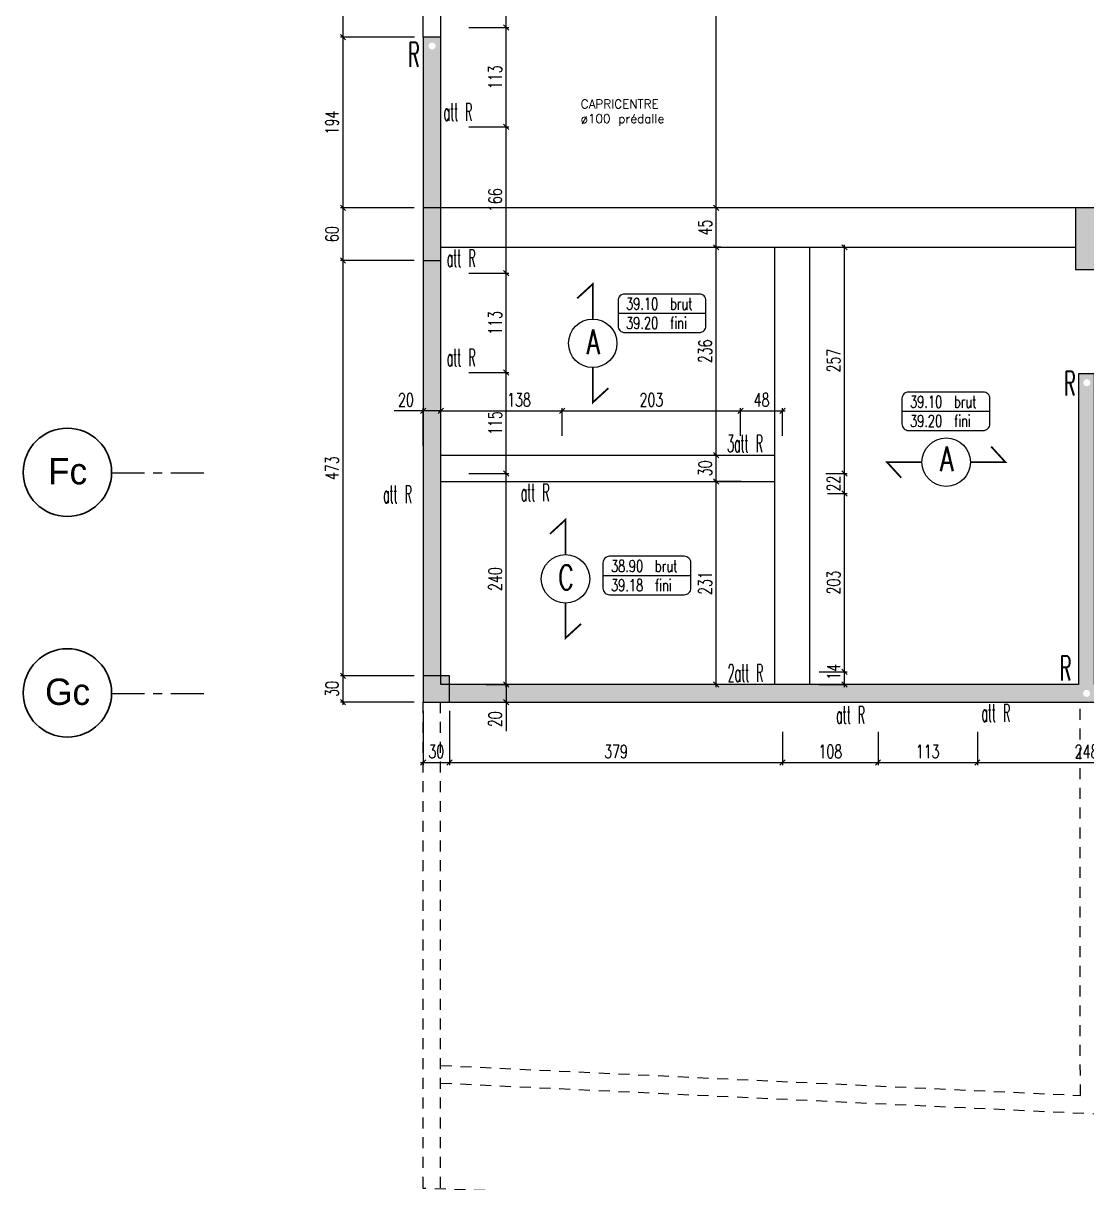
# Model space of a CAD drawing. Extents: x 307 to 786, y -197 to -94.
# Drawn here: x 319.55 to 331.65, y -183.14 to -169.94 of the extents above; entities that cross this region are included whole.
import ezdxf
from ezdxf.enums import TextEntityAlignment as Align

# ---------------------------------------------------------------- set-up
doc = ezdxf.new("R2010")
doc.units = 0
doc.header["$LTSCALE"] = 0.5
doc.header["$MEASUREMENT"] = 0
doc.linetypes.add('AXES2', pattern=[1.125, 0.75, -0.125, 0.125, -0.125])
doc.linetypes.add('CACHE', pattern=[0.375, 0.25, -0.125])
doc.layers.get('DEFPOINTS').update_dxf_attribs({"linetype": 'CONTINUOUS'})
for name, color, linetype in [('1_AJSA_vue2', 13, 'CONTINUOUS'), ('_ SERTI RESERVATION', 6, 'CACHE'), ('A05-AXES', 13, 'AXES2'), ('A19-COTATIONS', 146, 'CONTINUOUS'), ('AXES', 6, 'AXES2'), ('COTATION', 7, 'CONTINUOUS'), ('HABILLAGE', 7, 'CONTINUOUS'), ('MURS', 3, 'CONTINUOUS'), ('PLANCHER', 7, 'CONTINUOUS'), ('POCHAGE', 254, 'CONTINUOUS'), ('POTEAUX', 1, 'CONTINUOUS'), ('POUTRES', 2, 'CONTINUOUS'), ('REPERE-RAID', 4, 'CONTINUOUS')]:
    doc.layers.add(name, color=color, linetype=linetype)
doc.styles.add('CGotH', font='GOTHIC.TTF')
doc.styles.add('ROMANS8', font='romans.shx', dxfattribs={"width": 0.7})
doc.styles.get("Standard").update_dxf_attribs({"font": 'txt.shx'})
doc.dimstyles.new('COT50 cm', dxfattribs={"dimtxt": 0.15, "dimasz": 0.06, "dimexe": 0.03, "dimexo": 0.1, "dimgap": 0.05, "dimtad": 1, "dimdec": 0, "dimlfac": 100, "dimzin": 0, "dimdsep": 46, "dimtxsty": 'ROMANS8', "dimblk1": 'OBLIQUE', "dimblk2": 'OBLIQUE', "dimsah": 1, "dimcen": 0.03, "dimdle": 0.03, "dimclrt": 1, "dimadec": 0, "dimazin": 0, "dimtfac": 1, "dimtdec": 0, "dimtmove": 0, "dimatfit": 3, "dimfxl": 1, "dimfxlon": 1, "dimtolj": 1, "dimtzin": 0, "dimlwd": -1, "dimlwe": -1, "dimarcsym": 0})

# ---------------------------------------------------------------- blocks, each defined once
blk = doc.blocks.new('139')
at = {"layer": 'HABILLAGE', "color": 7}
blk.add_line((-0.665, 0), (0.665, 0), dxfattribs=at)
at = {"layer": 'HABILLAGE'}
blk.add_lwpolyline([(-0.565, -0.291), (0.565, -0.291, 0.414214), (0.665, -0.191), (0.665, 0.191, 0.414214), (0.565, 0.291), (-0.565, 0.291, 0.414214), (-0.665, 0.191), (-0.665, -0.191, 0.414214)], format="xyb", close=True, dxfattribs=at)
at = {"layer": 'HABILLAGE', "color": 1, "width": 0.7}
for s, p in [('brut', (0.121, 0.054)), ('fini', (0.121, -0.237))]:
    blk.add_text(s, height=0.18, dxfattribs=at).set_placement(p)
for tag, p in [('NIVBRUT', (-0.543, 0.054)), ('NIVFINI', (-0.543, -0.237))]:
    blk.add_attdef(tag, p, '', height=0.18, dxfattribs=at)
blk = doc.blocks.new('_Oblique')
at = {"layer": 'COTATION', "color": 0, "lineweight": -2}
blk.add_line((-0.5, -0.5), (0.5, 0.5), dxfattribs=at)
blk = doc.blocks.new('*D925')
at = {"layer": 'COTATION', "color": 0, "transparency": 16777216}
for p, q in [((323.188, -177.696), (323.188, -177.336)), ((323.999, -177.366), (323.158, -177.366)), ((323.999, -177.666), (323.158, -177.666))]:
    blk.add_line(p, q, dxfattribs=at)
at = {"layer": 'DEFPOINTS', "color": 0, "transparency": 16777216}
for p in [(323.188, -177.366), (324.099, -177.366), (324.099, -177.666)]:
    blk.add_point(p, dxfattribs=at)
at = {"layer": 'COTATION', "color": 0, "transparency": 16777216, "xscale": 0.06, "yscale": 0.06, "zscale": 0.06}
for p, rotation in [((323.188, -177.366), 90), ((323.188, -177.666), 270)]:
    blk.add_blockref('_Oblique', p, dxfattribs=dict(at, rotation=rotation))
at = {"layer": 'COTATION', "color": 1, "transparency": 16777216, "insert": (323.063, -177.516), "char_height": 0.15, "attachment_point": 5, "rotation": 90, "style": 'ROMANS8'}
blk.add_mtext('\\A1;30', dxfattribs=at)
blk = doc.blocks.new('*D926')
at = {"layer": 'COTATION', "color": 0, "transparency": 16777216}
for p, q in [((323.999, -172.641), (323.158, -172.641)), ((323.188, -177.396), (323.188, -172.611)), ((323.999, -177.366), (323.158, -177.366))]:
    blk.add_line(p, q, dxfattribs=at)
at = {"layer": 'DEFPOINTS', "color": 0, "transparency": 16777216}
for p in [(323.188, -172.641), (324.099, -172.641), (324.099, -177.366)]:
    blk.add_point(p, dxfattribs=at)
at = {"layer": 'COTATION', "color": 0, "transparency": 16777216, "xscale": 0.06, "yscale": 0.06, "zscale": 0.06}
for p, rotation in [((323.188, -172.641), 90), ((323.188, -177.366), 270)]:
    blk.add_blockref('_Oblique', p, dxfattribs=dict(at, rotation=rotation))
at = {"layer": 'COTATION', "color": 1, "transparency": 16777216, "insert": (323.063, -175.004), "char_height": 0.15, "attachment_point": 5, "rotation": 90, "style": 'ROMANS8'}
blk.add_mtext('\\A1;473', dxfattribs=at)
blk = doc.blocks.new('*D927')
at = {"layer": 'COTATION', "color": 0, "transparency": 16777216}
for p, q in [((323.999, -172.041), (323.158, -172.041)), ((323.188, -172.671), (323.188, -172.011)), ((323.999, -172.641), (323.158, -172.641))]:
    blk.add_line(p, q, dxfattribs=at)
at = {"layer": 'DEFPOINTS', "color": 0, "transparency": 16777216}
for p in [(323.188, -172.041), (324.099, -172.041), (324.099, -172.641)]:
    blk.add_point(p, dxfattribs=at)
at = {"layer": 'COTATION', "color": 0, "transparency": 16777216, "xscale": 0.06, "yscale": 0.06, "zscale": 0.06}
for p, rotation in [((323.188, -172.041), 90), ((323.188, -172.641), 270)]:
    blk.add_blockref('_Oblique', p, dxfattribs=dict(at, rotation=rotation))
at = {"layer": 'COTATION', "color": 1, "transparency": 16777216, "insert": (323.063, -172.341), "char_height": 0.15, "attachment_point": 5, "rotation": 90, "style": 'ROMANS8'}
blk.add_mtext('\\A1;60', dxfattribs=at)
blk = doc.blocks.new('*D928')
at = {"layer": 'COTATION', "color": 0, "transparency": 16777216}
for p, q in [((323.188, -172.071), (323.188, -170.071)), ((324, -170.101), (323.158, -170.101)), ((323.999, -172.041), (323.158, -172.041))]:
    blk.add_line(p, q, dxfattribs=at)
at = {"layer": 'DEFPOINTS', "color": 0, "transparency": 16777216}
for p in [(323.188, -170.101), (324.1, -170.101), (324.099, -172.041)]:
    blk.add_point(p, dxfattribs=at)
at = {"layer": 'COTATION', "color": 0, "transparency": 16777216, "xscale": 0.06, "yscale": 0.06, "zscale": 0.06}
for p, rotation in [((323.188, -170.101), 90), ((323.188, -172.041), 270)]:
    blk.add_blockref('_Oblique', p, dxfattribs=dict(at, rotation=rotation))
at = {"layer": 'COTATION', "color": 1, "transparency": 16777216, "insert": (323.063, -171.071), "char_height": 0.15, "attachment_point": 5, "rotation": 90, "style": 'ROMANS8'}
blk.add_mtext('\\A1;194', dxfattribs=at)
blk = doc.blocks.new('*D929')
at = {"layer": 'COTATION', "color": 0, "transparency": 16777216}
for p, q in [((323.999, -166.294), (323.158, -166.294)), ((323.188, -170.131), (323.188, -166.264)), ((324, -170.101), (323.158, -170.101))]:
    blk.add_line(p, q, dxfattribs=at)
at = {"layer": 'DEFPOINTS', "color": 0, "transparency": 16777216}
for p in [(323.188, -166.294), (324.099, -166.294), (324.1, -170.101)]:
    blk.add_point(p, dxfattribs=at)
at = {"layer": 'COTATION', "color": 0, "transparency": 16777216, "xscale": 0.06, "yscale": 0.06, "zscale": 0.06}
for p, rotation in [((323.188, -166.294), 90), ((323.188, -170.101), 270)]:
    blk.add_blockref('_Oblique', p, dxfattribs=dict(at, rotation=rotation))
at = {"layer": 'COTATION', "color": 1, "transparency": 16777216, "insert": (323.063, -168.198), "char_height": 0.15, "attachment_point": 5, "rotation": 90, "style": 'ROMANS8'}
blk.add_mtext('\\A1;381', dxfattribs=at)
blk = doc.blocks.new('*D932')
at = {"layer": 'COTATION', "color": 0, "transparency": 16777216}
for p, q in [((324.816, -177.466), (325.074, -177.466)), ((325.044, -177.466), (325.044, -177.696)), ((324.816, -177.666), (325.074, -177.666)), ((325.044, -177.666), (325.044, -177.996))]:
    blk.add_line(p, q, dxfattribs=at)
at = {"layer": 'DEFPOINTS', "color": 0, "transparency": 16777216}
for p in [(324.716, -177.466), (325.044, -177.466), (324.716, -177.666)]:
    blk.add_point(p, dxfattribs=at)
at = {"layer": 'COTATION', "color": 0, "transparency": 16777216, "xscale": 0.06, "yscale": 0.06, "zscale": 0.06}
for p, rotation in [((325.044, -177.466), 90), ((325.044, -177.666), 270)]:
    blk.add_blockref('_Oblique', p, dxfattribs=dict(at, rotation=rotation))
at = {"layer": 'COTATION', "color": 1, "transparency": 16777216, "insert": (324.919, -177.861), "char_height": 0.15, "attachment_point": 5, "rotation": 90, "style": 'ROMANS8'}
blk.add_mtext('\\A1;20', dxfattribs=at)
blk = doc.blocks.new('*D933')
at = {"layer": 'COTATION', "color": 0, "transparency": 16777216}
for p, q in [((324.619, -175.066), (325.074, -175.066)), ((325.044, -177.496), (325.044, -175.036)), ((324.816, -177.466), (325.074, -177.466))]:
    blk.add_line(p, q, dxfattribs=at)
at = {"layer": 'DEFPOINTS', "color": 0, "transparency": 16777216}
for p in [(324.519, -175.066), (325.044, -175.066), (324.716, -177.466)]:
    blk.add_point(p, dxfattribs=at)
at = {"layer": 'COTATION', "color": 0, "transparency": 16777216, "xscale": 0.06, "yscale": 0.06, "zscale": 0.06}
for p, rotation in [((325.044, -175.066), 90), ((325.044, -177.466), 270)]:
    blk.add_blockref('_Oblique', p, dxfattribs=dict(at, rotation=rotation))
at = {"layer": 'COTATION', "color": 1, "transparency": 16777216, "insert": (324.919, -176.266), "char_height": 0.15, "attachment_point": 5, "rotation": 90, "style": 'ROMANS8'}
blk.add_mtext('\\A1;240', dxfattribs=at)
blk = doc.blocks.new('*D934')
at = {"layer": 'COTATION', "color": 0, "transparency": 16777216}
for p, q in [((325.044, -175.096), (325.044, -173.886)), ((324.619, -173.916), (325.074, -173.916)), ((324.619, -175.066), (325.074, -175.066))]:
    blk.add_line(p, q, dxfattribs=at)
at = {"layer": 'DEFPOINTS', "color": 0, "transparency": 16777216}
for p in [(324.519, -173.916), (325.044, -173.916), (324.519, -175.066)]:
    blk.add_point(p, dxfattribs=at)
at = {"layer": 'COTATION', "color": 0, "transparency": 16777216, "xscale": 0.06, "yscale": 0.06, "zscale": 0.06}
for p, rotation in [((325.044, -173.916), 90), ((325.044, -175.066), 270)]:
    blk.add_blockref('_Oblique', p, dxfattribs=dict(at, rotation=rotation))
at = {"layer": 'COTATION', "color": 1, "transparency": 16777216, "insert": (324.919, -174.491), "char_height": 0.15, "attachment_point": 5, "rotation": 90, "style": 'ROMANS8'}
blk.add_mtext('\\A1;115', dxfattribs=at)
blk = doc.blocks.new('*D935')
at = {"layer": 'COTATION', "color": 0, "transparency": 16777216}
for p, q in [((324.619, -172.786), (325.074, -172.786)), ((325.044, -173.946), (325.044, -172.756)), ((324.619, -173.916), (325.074, -173.916))]:
    blk.add_line(p, q, dxfattribs=at)
at = {"layer": 'DEFPOINTS', "color": 0, "transparency": 16777216}
for p in [(324.519, -172.786), (325.044, -172.786), (324.519, -173.916)]:
    blk.add_point(p, dxfattribs=at)
at = {"layer": 'COTATION', "color": 0, "transparency": 16777216, "xscale": 0.06, "yscale": 0.06, "zscale": 0.06}
for p, rotation in [((325.044, -172.786), 90), ((325.044, -173.916), 270)]:
    blk.add_blockref('_Oblique', p, dxfattribs=dict(at, rotation=rotation))
at = {"layer": 'COTATION', "color": 1, "transparency": 16777216, "insert": (324.919, -173.351), "char_height": 0.15, "attachment_point": 5, "rotation": 90, "style": 'ROMANS8'}
blk.add_mtext('\\A1;113', dxfattribs=at)
blk = doc.blocks.new('*D936')
at = {"layer": 'COTATION', "color": 0, "transparency": 16777216}
for p, q in [((324.619, -171.121), (325.074, -171.121)), ((325.044, -172.816), (325.044, -171.091)), ((324.619, -172.786), (325.074, -172.786))]:
    blk.add_line(p, q, dxfattribs=at)
at = {"layer": 'DEFPOINTS', "color": 0, "transparency": 16777216}
for p in [(324.519, -171.121), (325.044, -171.121), (324.519, -172.786)]:
    blk.add_point(p, dxfattribs=at)
at = {"layer": 'COTATION', "color": 0, "transparency": 16777216, "xscale": 0.06, "yscale": 0.06, "zscale": 0.06}
for p, rotation in [((325.044, -171.121), 90), ((325.044, -172.786), 270)]:
    blk.add_blockref('_Oblique', p, dxfattribs=dict(at, rotation=rotation))
at = {"layer": 'COTATION', "color": 1, "transparency": 16777216, "insert": (324.919, -171.954), "char_height": 0.15, "attachment_point": 5, "rotation": 90, "style": 'ROMANS8'}
blk.add_mtext('\\A1;166', dxfattribs=at)
blk = doc.blocks.new('*D937')
at = {"layer": 'COTATION', "color": 0, "transparency": 16777216}
for p, q in [((324.619, -169.991), (325.074, -169.991)), ((325.044, -171.151), (325.044, -169.961)), ((324.619, -171.121), (325.074, -171.121))]:
    blk.add_line(p, q, dxfattribs=at)
at = {"layer": 'DEFPOINTS', "color": 0, "transparency": 16777216}
for p in [(324.519, -169.991), (325.044, -169.991), (324.519, -171.121)]:
    blk.add_point(p, dxfattribs=at)
at = {"layer": 'COTATION', "color": 0, "transparency": 16777216, "xscale": 0.06, "yscale": 0.06, "zscale": 0.06}
for p, rotation in [((325.044, -169.991), 90), ((325.044, -171.121), 270)]:
    blk.add_blockref('_Oblique', p, dxfattribs=dict(at, rotation=rotation))
at = {"layer": 'COTATION', "color": 1, "transparency": 16777216, "insert": (324.919, -170.556), "char_height": 0.15, "attachment_point": 5, "rotation": 90, "style": 'ROMANS8'}
blk.add_mtext('\\A1;113', dxfattribs=at)
blk = doc.blocks.new('*D938')
at = {"layer": 'COTATION', "color": 0, "transparency": 16777216}
for p, q in [((325.044, -170.021), (325.044, -167.031)), ((324.618, -167.061), (325.074, -167.061)), ((324.619, -169.991), (325.074, -169.991))]:
    blk.add_line(p, q, dxfattribs=at)
at = {"layer": 'DEFPOINTS', "color": 0, "transparency": 16777216}
for p in [(324.518, -167.061), (325.044, -167.061), (324.519, -169.991)]:
    blk.add_point(p, dxfattribs=at)
at = {"layer": 'COTATION', "color": 0, "transparency": 16777216, "xscale": 0.06, "yscale": 0.06, "zscale": 0.06}
for p, rotation in [((325.044, -167.061), 90), ((325.044, -169.991), 270)]:
    blk.add_blockref('_Oblique', p, dxfattribs=dict(at, rotation=rotation))
at = {"layer": 'COTATION', "color": 1, "transparency": 16777216, "insert": (324.919, -168.526), "char_height": 0.15, "attachment_point": 5, "rotation": 90, "style": 'ROMANS8'}
blk.add_mtext('\\A1;293', dxfattribs=at)
blk = doc.blocks.new('*D947')
at = {"layer": 'COTATION', "color": 0, "transparency": 16777216}
for p, q in [((327.717, -175.156), (327.402, -175.156)), ((327.432, -177.496), (327.432, -175.126)), ((327.829, -177.466), (327.402, -177.466))]:
    blk.add_line(p, q, dxfattribs=at)
at = {"layer": 'DEFPOINTS', "color": 0, "transparency": 16777216}
for p in [(327.432, -175.156), (327.817, -175.156), (327.929, -177.466)]:
    blk.add_point(p, dxfattribs=at)
at = {"layer": 'COTATION', "color": 0, "transparency": 16777216, "xscale": 0.06, "yscale": 0.06, "zscale": 0.06}
for p, rotation in [((327.432, -175.156), 90), ((327.432, -177.466), 270)]:
    blk.add_blockref('_Oblique', p, dxfattribs=dict(at, rotation=rotation))
at = {"layer": 'COTATION', "color": 1, "transparency": 16777216, "insert": (327.307, -176.311), "char_height": 0.15, "attachment_point": 5, "rotation": 90, "style": 'ROMANS8'}
blk.add_mtext('\\A1;231', dxfattribs=at)
blk = doc.blocks.new('*D948')
at = {"layer": 'COTATION', "color": 0, "transparency": 16777216}
for p, q in [((327.432, -175.186), (327.432, -174.826)), ((327.44, -174.856), (327.402, -174.856)), ((327.717, -175.156), (327.402, -175.156))]:
    blk.add_line(p, q, dxfattribs=at)
at = {"layer": 'DEFPOINTS', "color": 0, "transparency": 16777216}
for p in [(327.432, -174.856), (327.54, -174.856), (327.817, -175.156)]:
    blk.add_point(p, dxfattribs=at)
at = {"layer": 'COTATION', "color": 0, "transparency": 16777216, "xscale": 0.06, "yscale": 0.06, "zscale": 0.06}
for p, rotation in [((327.432, -174.856), 90), ((327.432, -175.156), 270)]:
    blk.add_blockref('_Oblique', p, dxfattribs=dict(at, rotation=rotation))
at = {"layer": 'COTATION', "color": 1, "transparency": 16777216, "insert": (327.307, -175.006), "char_height": 0.15, "attachment_point": 5, "rotation": 90, "style": 'ROMANS8'}
blk.add_mtext('\\A1;30', dxfattribs=at)
blk = doc.blocks.new('*D949')
at = {"layer": 'COTATION', "color": 0, "transparency": 16777216}
for p, q in [((327.432, -174.886), (327.432, -172.461)), ((327.487, -172.491), (327.402, -172.491)), ((327.44, -174.856), (327.402, -174.856))]:
    blk.add_line(p, q, dxfattribs=at)
at = {"layer": 'DEFPOINTS', "color": 0, "transparency": 16777216}
for p in [(327.432, -172.491), (327.587, -172.491), (327.54, -174.856)]:
    blk.add_point(p, dxfattribs=at)
at = {"layer": 'COTATION', "color": 0, "transparency": 16777216, "xscale": 0.06, "yscale": 0.06, "zscale": 0.06}
for p, rotation in [((327.432, -172.491), 90), ((327.432, -174.856), 270)]:
    blk.add_blockref('_Oblique', p, dxfattribs=dict(at, rotation=rotation))
at = {"layer": 'COTATION', "color": 1, "transparency": 16777216, "insert": (327.307, -173.674), "char_height": 0.15, "attachment_point": 5, "rotation": 90, "style": 'ROMANS8'}
blk.add_mtext('\\A1;236', dxfattribs=at)
blk = doc.blocks.new('*D950')
at = {"layer": 'COTATION', "color": 0, "transparency": 16777216}
for p, q in [((327.638, -172.041), (327.402, -172.041)), ((327.432, -172.521), (327.432, -172.011)), ((327.487, -172.491), (327.402, -172.491))]:
    blk.add_line(p, q, dxfattribs=at)
at = {"layer": 'DEFPOINTS', "color": 0, "transparency": 16777216}
for p in [(327.432, -172.041), (327.738, -172.041), (327.587, -172.491)]:
    blk.add_point(p, dxfattribs=at)
at = {"layer": 'COTATION', "color": 0, "transparency": 16777216, "xscale": 0.06, "yscale": 0.06, "zscale": 0.06}
for p, rotation in [((327.432, -172.041), 90), ((327.432, -172.491), 270)]:
    blk.add_blockref('_Oblique', p, dxfattribs=dict(at, rotation=rotation))
at = {"layer": 'COTATION', "color": 1, "transparency": 16777216, "insert": (327.307, -172.266), "char_height": 0.15, "attachment_point": 5, "rotation": 90, "style": 'ROMANS8'}
blk.add_mtext('\\A1;45', dxfattribs=at)
blk = doc.blocks.new('*D951')
at = {"layer": 'COTATION', "color": 0, "transparency": 16777216}
for p, q in [((327.432, -172.071), (327.432, -166.111)), ((327.669, -166.141), (327.402, -166.141)), ((327.638, -172.041), (327.402, -172.041))]:
    blk.add_line(p, q, dxfattribs=at)
at = {"layer": 'DEFPOINTS', "color": 0, "transparency": 16777216}
for p in [(327.432, -166.141), (327.769, -166.141), (327.738, -172.041)]:
    blk.add_point(p, dxfattribs=at)
at = {"layer": 'COTATION', "color": 0, "transparency": 16777216, "xscale": 0.06, "yscale": 0.06, "zscale": 0.06}
for p, rotation in [((327.432, -166.141), 90), ((327.432, -172.041), 270)]:
    blk.add_blockref('_Oblique', p, dxfattribs=dict(at, rotation=rotation))
at = {"layer": 'COTATION', "color": 1, "transparency": 16777216, "insert": (327.307, -169.091), "char_height": 0.15, "attachment_point": 5, "rotation": 90, "style": 'ROMANS8'}
blk.add_mtext('\\A1;590', dxfattribs=at)
blk = doc.blocks.new('*D954')
at = {"layer": 'COTATION', "color": 0, "transparency": 16777216}
for p, q in [((324.099, -174.351), (323.769, -174.351)), ((324.301, -174.351), (324.069, -174.351)), ((324.099, -174.749), (324.099, -174.321)), ((324.301, -174.756), (324.301, -174.321))]:
    blk.add_line(p, q, dxfattribs=at)
at = {"layer": 'DEFPOINTS', "color": 0, "transparency": 16777216}
for p in [(324.301, -174.351), (324.099, -174.849), (324.301, -174.856)]:
    blk.add_point(p, dxfattribs=at)
at = {"layer": 'COTATION', "color": 0, "transparency": 16777216, "xscale": 0.06, "yscale": 0.06, "zscale": 0.06, "rotation": 180}
blk.add_blockref('_Oblique', (324.099, -174.351), dxfattribs=at)
at = {"layer": 'COTATION', "color": 0, "transparency": 16777216, "xscale": 0.06, "yscale": 0.06, "zscale": 0.06}
blk.add_blockref('_Oblique', (324.301, -174.351), dxfattribs=at)
at = {"layer": 'COTATION', "color": 1, "transparency": 16777216, "insert": (323.904, -174.226), "char_height": 0.15, "attachment_point": 5, "style": 'ROMANS8'}
blk.add_mtext('\\A1;20', dxfattribs=at)
blk = doc.blocks.new('*D955')
at = {"layer": 'COTATION', "color": 0, "transparency": 16777216}
for p, q in [((324.271, -174.351), (325.711, -174.351)), ((324.301, -174.756), (324.301, -174.321)), ((325.681, -174.637), (325.681, -174.321))]:
    blk.add_line(p, q, dxfattribs=at)
at = {"layer": 'DEFPOINTS', "color": 0, "transparency": 16777216}
for p in [(325.681, -174.351), (325.681, -174.737), (324.301, -174.856)]:
    blk.add_point(p, dxfattribs=at)
at = {"layer": 'COTATION', "color": 0, "transparency": 16777216, "xscale": 0.06, "yscale": 0.06, "zscale": 0.06, "rotation": 180}
blk.add_blockref('_Oblique', (324.301, -174.351), dxfattribs=at)
at = {"layer": 'COTATION', "color": 0, "transparency": 16777216, "xscale": 0.06, "yscale": 0.06, "zscale": 0.06}
blk.add_blockref('_Oblique', (325.681, -174.351), dxfattribs=at)
at = {"layer": 'COTATION', "color": 1, "transparency": 16777216, "insert": (325.19, -174.226), "char_height": 0.15, "attachment_point": 5, "style": 'ROMANS8'}
blk.add_mtext('\\A1;138', dxfattribs=at)
blk = doc.blocks.new('*D956')
at = {"layer": 'COTATION', "color": 0, "transparency": 16777216}
for p, q in [((325.651, -174.351), (327.741, -174.351)), ((325.681, -174.637), (325.681, -174.321)), ((327.711, -174.637), (327.711, -174.321))]:
    blk.add_line(p, q, dxfattribs=at)
at = {"layer": 'DEFPOINTS', "color": 0, "transparency": 16777216}
for p in [(327.711, -174.351), (325.681, -174.737), (327.711, -174.737)]:
    blk.add_point(p, dxfattribs=at)
at = {"layer": 'COTATION', "color": 0, "transparency": 16777216, "xscale": 0.06, "yscale": 0.06, "zscale": 0.06, "rotation": 180}
blk.add_blockref('_Oblique', (325.681, -174.351), dxfattribs=at)
at = {"layer": 'COTATION', "color": 0, "transparency": 16777216, "xscale": 0.06, "yscale": 0.06, "zscale": 0.06}
blk.add_blockref('_Oblique', (327.711, -174.351), dxfattribs=at)
at = {"layer": 'COTATION', "color": 1, "transparency": 16777216, "insert": (326.696, -174.226), "char_height": 0.15, "attachment_point": 5, "style": 'ROMANS8'}
blk.add_mtext('\\A1;203', dxfattribs=at)
blk = doc.blocks.new('*D957')
at = {"layer": 'COTATION', "color": 0, "transparency": 16777216}
for p, q in [((327.681, -174.351), (328.219, -174.351)), ((327.711, -174.637), (327.711, -174.321)), ((328.189, -174.637), (328.189, -174.321))]:
    blk.add_line(p, q, dxfattribs=at)
at = {"layer": 'DEFPOINTS', "color": 0, "transparency": 16777216}
for p in [(328.189, -174.351), (327.711, -174.737), (328.189, -174.737)]:
    blk.add_point(p, dxfattribs=at)
at = {"layer": 'COTATION', "color": 0, "transparency": 16777216, "xscale": 0.06, "yscale": 0.06, "zscale": 0.06, "rotation": 180}
blk.add_blockref('_Oblique', (327.711, -174.351), dxfattribs=at)
at = {"layer": 'COTATION', "color": 0, "transparency": 16777216, "xscale": 0.06, "yscale": 0.06, "zscale": 0.06}
blk.add_blockref('_Oblique', (328.189, -174.351), dxfattribs=at)
at = {"layer": 'COTATION', "color": 1, "transparency": 16777216, "insert": (327.95, -174.226), "char_height": 0.15, "attachment_point": 5, "style": 'ROMANS8'}
blk.add_mtext('\\A1;48', dxfattribs=at)
blk = doc.blocks.new('*D958')
at = {"layer": 'COTATION', "color": 0, "transparency": 16777216}
for p, q in [((328.606, -177.321), (328.924, -177.321)), ((328.894, -177.496), (328.894, -177.291)), ((328.599, -177.466), (328.924, -177.466))]:
    blk.add_line(p, q, dxfattribs=at)
at = {"layer": 'DEFPOINTS', "color": 0, "transparency": 16777216}
for p in [(328.506, -177.321), (328.894, -177.321), (328.499, -177.466)]:
    blk.add_point(p, dxfattribs=at)
at = {"layer": 'COTATION', "color": 0, "transparency": 16777216, "xscale": 0.06, "yscale": 0.06, "zscale": 0.06}
for p, rotation in [((328.894, -177.321), 90), ((328.894, -177.466), 270)]:
    blk.add_blockref('_Oblique', p, dxfattribs=dict(at, rotation=rotation))
at = {"layer": 'COTATION', "color": 1, "transparency": 16777216, "insert": (328.769, -177.321), "char_height": 0.15, "attachment_point": 5, "rotation": 90, "style": 'ROMANS8'}
blk.add_mtext('\\A1;14', dxfattribs=at)
blk = doc.blocks.new('*D959')
at = {"layer": 'COTATION', "color": 0, "transparency": 16777216}
for p, q in [((328.7, -175.291), (328.924, -175.291)), ((328.894, -177.351), (328.894, -175.261)), ((328.606, -177.321), (328.924, -177.321))]:
    blk.add_line(p, q, dxfattribs=at)
at = {"layer": 'DEFPOINTS', "color": 0, "transparency": 16777216}
for p in [(328.6, -175.291), (328.894, -175.291), (328.506, -177.321)]:
    blk.add_point(p, dxfattribs=at)
at = {"layer": 'COTATION', "color": 0, "transparency": 16777216, "xscale": 0.06, "yscale": 0.06, "zscale": 0.06}
for p, rotation in [((328.894, -175.291), 90), ((328.894, -177.321), 270)]:
    blk.add_blockref('_Oblique', p, dxfattribs=dict(at, rotation=rotation))
at = {"layer": 'COTATION', "color": 1, "transparency": 16777216, "insert": (328.769, -176.306), "char_height": 0.15, "attachment_point": 5, "rotation": 90, "style": 'ROMANS8'}
blk.add_mtext('\\A1;203', dxfattribs=at)
blk = doc.blocks.new('*D960')
at = {"layer": 'COTATION', "color": 0, "transparency": 16777216}
for p, q in [((328.682, -175.066), (328.924, -175.066)), ((328.894, -175.321), (328.894, -175.036)), ((328.7, -175.291), (328.924, -175.291))]:
    blk.add_line(p, q, dxfattribs=at)
at = {"layer": 'DEFPOINTS', "color": 0, "transparency": 16777216}
for p in [(328.582, -175.066), (328.894, -175.066), (328.6, -175.291)]:
    blk.add_point(p, dxfattribs=at)
at = {"layer": 'COTATION', "color": 0, "transparency": 16777216, "xscale": 0.06, "yscale": 0.06, "zscale": 0.06}
for p, rotation in [((328.894, -175.066), 90), ((328.894, -175.291), 270)]:
    blk.add_blockref('_Oblique', p, dxfattribs=dict(at, rotation=rotation))
at = {"layer": 'COTATION', "color": 1, "transparency": 16777216, "insert": (328.769, -175.179), "char_height": 0.15, "attachment_point": 5, "rotation": 90, "style": 'ROMANS8'}
blk.add_mtext('\\A1;22', dxfattribs=at)
blk = doc.blocks.new('*D961')
at = {"layer": 'COTATION', "color": 0, "transparency": 16777216}
for p, q in [((328.894, -175.096), (328.894, -172.461)), ((328.869, -172.491), (328.924, -172.491)), ((328.682, -175.066), (328.924, -175.066))]:
    blk.add_line(p, q, dxfattribs=at)
at = {"layer": 'DEFPOINTS', "color": 0, "transparency": 16777216}
for p in [(328.769, -172.491), (328.894, -172.491), (328.582, -175.066)]:
    blk.add_point(p, dxfattribs=at)
at = {"layer": 'COTATION', "color": 0, "transparency": 16777216, "xscale": 0.06, "yscale": 0.06, "zscale": 0.06}
for p, rotation in [((328.894, -172.491), 90), ((328.894, -175.066), 270)]:
    blk.add_blockref('_Oblique', p, dxfattribs=dict(at, rotation=rotation))
at = {"layer": 'COTATION', "color": 1, "transparency": 16777216, "insert": (328.769, -173.779), "char_height": 0.15, "attachment_point": 5, "rotation": 90, "style": 'ROMANS8'}
blk.add_mtext('\\A1;257', dxfattribs=at)
blk = doc.blocks.new('*D1413')
at = {"layer": 'COTATION', "color": 0, "transparency": 16777216}
for p, q in [((324.099, -177.766), (324.099, -178.383)), ((324.399, -177.766), (324.399, -178.383)), ((324.069, -178.353), (324.429, -178.353))]:
    blk.add_line(p, q, dxfattribs=at)
at = {"layer": 'DEFPOINTS', "color": 0, "transparency": 16777216}
for p in [(324.099, -177.666), (324.399, -177.666), (324.399, -178.353)]:
    blk.add_point(p, dxfattribs=at)
at = {"layer": 'COTATION', "color": 0, "transparency": 16777216, "xscale": 0.06, "yscale": 0.06, "zscale": 0.06, "rotation": 180}
blk.add_blockref('_Oblique', (324.099, -178.353), dxfattribs=at)
at = {"layer": 'COTATION', "color": 0, "transparency": 16777216, "xscale": 0.06, "yscale": 0.06, "zscale": 0.06}
blk.add_blockref('_Oblique', (324.399, -178.353), dxfattribs=at)
at = {"layer": 'COTATION', "color": 1, "transparency": 16777216, "insert": (324.249, -178.228), "char_height": 0.15, "attachment_point": 5, "style": 'ROMANS8'}
blk.add_mtext('\\A1;30', dxfattribs=at)
blk = doc.blocks.new('*D1414')
at = {"layer": 'COTATION', "color": 0, "transparency": 16777216}
for p, q in [((324.399, -177.766), (324.399, -178.383)), ((328.189, -178.005), (328.189, -178.383)), ((324.369, -178.353), (328.219, -178.353))]:
    blk.add_line(p, q, dxfattribs=at)
at = {"layer": 'DEFPOINTS', "color": 0, "transparency": 16777216}
for p in [(324.399, -177.666), (328.189, -177.905), (328.189, -178.353)]:
    blk.add_point(p, dxfattribs=at)
at = {"layer": 'COTATION', "color": 0, "transparency": 16777216, "xscale": 0.06, "yscale": 0.06, "zscale": 0.06, "rotation": 180}
blk.add_blockref('_Oblique', (324.399, -178.353), dxfattribs=at)
at = {"layer": 'COTATION', "color": 0, "transparency": 16777216, "xscale": 0.06, "yscale": 0.06, "zscale": 0.06}
blk.add_blockref('_Oblique', (328.189, -178.353), dxfattribs=at)
at = {"layer": 'COTATION', "color": 1, "transparency": 16777216, "insert": (326.294, -178.228), "char_height": 0.15, "attachment_point": 5, "style": 'ROMANS8'}
blk.add_mtext('\\A1;379', dxfattribs=at)
blk = doc.blocks.new('*D1415')
at = {"layer": 'COTATION', "color": 0, "transparency": 16777216}
for p, q in [((328.189, -178.005), (328.189, -178.383)), ((329.274, -178.005), (329.274, -178.383)), ((328.159, -178.353), (329.304, -178.353))]:
    blk.add_line(p, q, dxfattribs=at)
at = {"layer": 'DEFPOINTS', "color": 0, "transparency": 16777216}
for p in [(328.189, -177.905), (329.274, -177.905), (329.274, -178.353)]:
    blk.add_point(p, dxfattribs=at)
at = {"layer": 'COTATION', "color": 0, "transparency": 16777216, "xscale": 0.06, "yscale": 0.06, "zscale": 0.06, "rotation": 180}
blk.add_blockref('_Oblique', (328.189, -178.353), dxfattribs=at)
at = {"layer": 'COTATION', "color": 0, "transparency": 16777216, "xscale": 0.06, "yscale": 0.06, "zscale": 0.06}
blk.add_blockref('_Oblique', (329.274, -178.353), dxfattribs=at)
at = {"layer": 'COTATION', "color": 1, "transparency": 16777216, "insert": (328.732, -178.228), "char_height": 0.15, "attachment_point": 5, "style": 'ROMANS8'}
blk.add_mtext('\\A1;108', dxfattribs=at)
blk = doc.blocks.new('*D1416')
at = {"layer": 'COTATION', "color": 0, "transparency": 16777216}
for p, q in [((329.274, -178.005), (329.274, -178.383)), ((330.404, -178.005), (330.404, -178.383)), ((329.244, -178.353), (330.434, -178.353))]:
    blk.add_line(p, q, dxfattribs=at)
at = {"layer": 'DEFPOINTS', "color": 0, "transparency": 16777216}
for p in [(329.274, -177.905), (330.404, -177.905), (330.404, -178.353)]:
    blk.add_point(p, dxfattribs=at)
at = {"layer": 'COTATION', "color": 0, "transparency": 16777216, "xscale": 0.06, "yscale": 0.06, "zscale": 0.06, "rotation": 180}
blk.add_blockref('_Oblique', (329.274, -178.353), dxfattribs=at)
at = {"layer": 'COTATION', "color": 0, "transparency": 16777216, "xscale": 0.06, "yscale": 0.06, "zscale": 0.06}
blk.add_blockref('_Oblique', (330.404, -178.353), dxfattribs=at)
at = {"layer": 'COTATION', "color": 1, "transparency": 16777216, "insert": (329.839, -178.228), "char_height": 0.15, "attachment_point": 5, "style": 'ROMANS8'}
blk.add_mtext('\\A1;113', dxfattribs=at)
blk = doc.blocks.new('*D1417')
at = {"layer": 'COTATION', "color": 0, "transparency": 16777216}
for p, q in [((330.404, -178.005), (330.404, -178.383)), ((332.888, -178.005), (332.888, -178.383)), ((330.374, -178.353), (332.918, -178.353))]:
    blk.add_line(p, q, dxfattribs=at)
at = {"layer": 'DEFPOINTS', "color": 0, "transparency": 16777216}
for p in [(330.404, -177.905), (332.888, -177.905), (332.888, -178.353)]:
    blk.add_point(p, dxfattribs=at)
at = {"layer": 'COTATION', "color": 0, "transparency": 16777216, "xscale": 0.06, "yscale": 0.06, "zscale": 0.06, "rotation": 180}
blk.add_blockref('_Oblique', (330.404, -178.353), dxfattribs=at)
at = {"layer": 'COTATION', "color": 0, "transparency": 16777216, "xscale": 0.06, "yscale": 0.06, "zscale": 0.06}
blk.add_blockref('_Oblique', (332.888, -178.353), dxfattribs=at)
at = {"layer": 'COTATION', "color": 1, "transparency": 16777216, "insert": (331.646, -178.228), "char_height": 0.15, "attachment_point": 5, "style": 'ROMANS8'}
blk.add_mtext('\\A1;248', dxfattribs=at)

msp = doc.modelspace()

# ---------------------------------------------------------------- hatches: boundary and pattern name
at = {"layer": 'POCHAGE'}
h = msp.add_hatch(color=256, dxfattribs=at)
h.dxf.hatch_style = 1
h.paths.add_polyline_path([(324.3019, -170.1005), (324.0996, -170.1005), (324.0995, -172.0413), (324.3017, -172.0413)])
h.paths.add_polyline_path([(324.1619, -170.2005, -1), (324.2419, -170.2005, -1)], flags=16)
h = msp.add_hatch(color=256, dxfattribs=at)
h.dxf.hatch_style = 1
h.paths.add_polyline_path([(324.0994, -177.3662), (324.3012, -177.3662), (324.3017, -172.6413), (324.0995, -172.6413)])
h = msp.add_hatch(color=256, dxfattribs=at)
h.dxf.hatch_style = 1
h.paths.add_polyline_path([(338.8959, -177.4701), (331.7362, -177.4663), (331.7362, -173.9313), (331.5561, -173.9313), (331.5561, -177.4663), (324.3993, -177.4663), (324.3993, -177.6662), (338.8959, -177.6662)])
h.paths.add_polyline_path([(331.6862, -177.5663, -1), (331.6062, -177.5663, -1)], flags=16)
h.paths.add_polyline_path([(331.6091, -174.0313, -1), (331.6891, -174.0313, -1)], flags=16)
at = {"layer": 'POTEAUX'}
h = msp.add_hatch(color=256, dxfattribs=at)
h.dxf.hatch_style = 1
h.paths.add_polyline_path([(324.3017, -172.0413), (324.0995, -172.0413), (324.0995, -172.6413), (324.3017, -172.6413)])
h = msp.add_hatch(color=256, dxfattribs=at)
h.dxf.hatch_style = 1
h.paths.add_polyline_path([(331.7712, -172.0414), (331.5212, -172.0414), (331.5212, -172.7414), (331.7712, -172.7414)])
h = msp.add_hatch(color=256, dxfattribs=at)
h.dxf.hatch_style = 1
h.paths.add_polyline_path([(324.3994, -177.6662), (324.3994, -177.3662), (324.0994, -177.3662), (324.0994, -177.6662)])

# ---------------------------------------------------------------- linework, layer by layer
at = {"layer": '1_AJSA_vue2', "linetype": 'CACHE'}
for p, q in [((324.0959, -177.6662), (324.0959, -183.2004)), ((324.2947, -177.6662), (324.2947, -183.207))]:
    msp.add_line(p, q, dxfattribs=at)
msp.add_lwpolyline([(324.0959, -183.2004, -0.0097106), (340.5322, -184.0682), (345.2407, -184.5163), (345.2406, -177.6655), (340.7959, -177.671), (340.7955, -166.5756), (339.1959, -166.5765)], format="xyb", dxfattribs=at)
for points in [[(324.2992, -182.0009), (339.1959, -182.6985), (339.1959, -177.3662)], [(324.2992, -181.8007), (331.5757, -182.1414), (331.5726, -177.6648)]]:
    msp.add_lwpolyline(points, dxfattribs=at)
at = {"layer": 'A19-COTATIONS', "color": 242, "lineweight": 30, "ltscale": 10, "true_color": 0xcd2027}
for centre in [(320.0526, -175.0513), (320.0526, -177.5613)]:
    msp.add_circle(centre, 0.5026, dxfattribs=at)
at = {"layer": 'AXES', "color": 1}
for p, q in [((320.5552, -175.0563), (321.6313, -175.0563)), ((320.5552, -177.5663), (321.6313, -177.5663))]:
    msp.add_line(p, q, dxfattribs=at)
at = {"layer": 'MURS'}
msp.add_lwpolyline([(339.0159, -177.4701), (331.7362, -177.4663), (331.7362, -173.9313), (331.5561, -173.9313), (331.5561, -177.4663), (324.3012, -177.4663), (324.3019, -170.1005), (324.0996, -170.1005), (324.0994, -177.6662), (347.324, -177.6662), (347.324, -177.4662)], dxfattribs=at)
at = {"layer": 'PLANCHER', "color": 1, "const_width": 0.02}
for points in [[(326.029, -173.3072), (326.029, -172.9091), (325.8518, -173.0714)], [(326.029, -173.8585), (326.029, -174.2566), (326.2061, -174.0943)], [(330.3254, -174.9355), (330.7235, -174.9355), (330.5612, -174.7583)], [(329.7741, -174.9355), (329.376, -174.9355), (329.5383, -175.1127)], [(325.7194, -175.9878), (325.7194, -175.5897), (325.5422, -175.752)], [(325.7194, -176.5391), (325.7194, -176.9372), (325.8966, -176.7749)]]:
    msp.add_lwpolyline(points, dxfattribs=at)
at = {"layer": 'PLANCHER', "color": 1}
for centre in [(326.029, -173.5828), (330.0497, -174.9355), (325.7194, -176.2634)]:
    msp.add_circle(centre, 0.2757, dxfattribs=at)
at = {"layer": 'POTEAUX'}
for points in [[(324.3017, -172.0413), (324.0995, -172.0413), (324.0995, -172.6413), (324.3017, -172.6413)], [(331.7712, -172.0414), (331.5212, -172.0414), (331.5212, -172.7414), (331.7712, -172.7414)], [(324.3994, -177.6662), (324.3994, -177.3662), (324.0994, -177.3662), (324.0994, -177.6662)]]:
    msp.add_lwpolyline(points, close=True, dxfattribs=at)
at = {"layer": 'POUTRES'}
for p, q in [((324.0997, -170.1005), (324.0992, -166.2942)), ((324.3019, -170.1005), (324.299, -166.2942)), ((331.5212, -172.0414), (324.2994, -172.0414)), ((331.5212, -172.4914), (324.2994, -172.4914)), ((328.0992, -177.4663), (328.0992, -172.4914)), ((328.4992, -177.4663), (328.4992, -172.4914)), ((324.3014, -174.8563), (328.0992, -174.8563)), ((324.3014, -175.1563), (328.0992, -175.1563))]:
    msp.add_line(p, q, dxfattribs=at)

# ---------------------------------------------------------------- block references
at = {"layer": 'HABILLAGE', "color": 1, "xscale": 0.7521624, "yscale": 0.7521624, "zscale": 0.7521624}
for p, values in [((326.8167, -173.2412), {'NIVBRUT': '39.10', 'NIVFINI': '39.20'}), ((330.0469, -174.3562), {'NIVBRUT': '39.10', 'NIVFINI': '39.20'}), ((326.6449, -176.2258), {'NIVBRUT': '38.90', 'NIVFINI': '39.18'})]:
    msp.add_blockref('139', p, dxfattribs=at).add_auto_attribs(values)

# ---------------------------------------------------------------- texts
at = {"layer": '_ SERTI RESERVATION', "linetype": 'ByBlock', "insert": (325.8921, -170.8102), "char_height": 0.1, "attachment_point": 1}
msp.add_mtext_dynamic_manual_height_columns('CAPRICENTRE\\Pø100 prédalle', width=1.472691, gutter_width=7.9227, heights=[0], dxfattribs=at)
at = {"layer": 'A05-AXES', "color": 1, "ltscale": 0.5, "char_height": 0.3, "width": 0.384, "attachment_point": 2, "rotation": 0.00168, "line_spacing_factor": 1.032839, "style": 'CGotH'}
for s, insert in [('Fc', (320.0552, -174.888)), ('Gc', (320.0552, -177.398))]:
    msp.add_mtext(s, dxfattribs=dict(at, insert=insert))
at = {"layer": 'PLANCHER', "color": 1, "width": 0.7}
for s, p in [('A', (326.0353, -173.5663)), ('A', (330.0575, -174.8967)), ('C', (325.7258, -176.2469))]:
    msp.add_text(s, height=0.28, dxfattribs=at).set_placement(p, align=Align.MIDDLE)
at = {"layer": 'REPERE-RAID', "color": 4}
for s, height, width, p in [('R', 0.28, 0.519, (323.9272, -170.4353)), ('att R', 0.2, 0.45, (324.3321, -171.0498)), ('att R', 0.2, 0.45, (324.3683, -172.7147)), ('att R', 0.2, 0.45, (324.3683, -173.8446)), ('R', 0.28, 0.519, (331.3891, -174.1783)), ('3att R', 0.2, 0.45, (327.559, -174.823)), ('att R', 0.2, 0.45, (323.6438, -175.4006)), ('att R', 0.2, 0.45, (325.2091, -175.3803)), ('R', 0.28, 0.519, (331.3415, -177.4198)), ('2att R', 0.2, 0.45, (327.5654, -177.4343)), ('att R', 0.2, 0.45, (328.7981, -177.9108)), ('att R', 0.2, 0.45, (330.4498, -177.8885))]:
    msp.add_text(s, height=height, dxfattribs=dict(at, width=width)).set_placement(p)

# ---------------------------------------------------------------- dimensions: what is measured, and where the dimension line sits
at = {"layer": 'COTATION'}
for base, p1, p2, picture, middle in [((327.432, -166.1413), (327.7382, -172.0414), (327.769, -166.1413), '*D951', (327.307, -169.0913)), ((323.1885, -166.2944), (324.0997, -170.1007), (324.0992, -166.2944), '*D929', (323.0635, -168.1975)), ((325.0443, -167.0613), (324.5194, -169.9913), (324.5178, -167.0613), '*D938', (324.9193, -168.5263)), ((323.1885, -170.1007), (324.0992, -172.0412), (324.0997, -170.1007), '*D928', (323.0635, -171.071)), ((325.0443, -169.9913), (324.5194, -171.1213), (324.5194, -169.9913), '*D937', (324.9193, -170.5563)), ((325.0443, -171.1213), (324.5192, -172.7862), (324.5194, -171.1213), '*D936', (324.9193, -171.9537)), ((323.1885, -172.0412), (324.0992, -172.6412), (324.0992, -172.0412), '*D927', (323.0635, -172.3412)), ((327.432, -172.0414), (327.5867, -172.4914), (327.7382, -172.0414), '*D950', (327.307, -172.2664)), ((327.432, -172.4914), (327.54, -174.8563), (327.5867, -172.4914), '*D949', (327.307, -173.6738)), ((328.8938, -172.4914), (328.5818, -175.0663), (328.7688, -172.4914), '*D961', (328.7688, -173.7788)), ((323.1885, -172.6412), (324.099, -177.3663), (324.0992, -172.6412), '*D926', (323.0635, -175.0038)), ((325.0443, -172.7862), (324.5191, -173.9161), (324.5192, -172.7862), '*D935', (324.9193, -173.3511)), ((325.0443, -173.9161), (324.519, -175.0663), (324.5191, -173.9161), '*D934', (324.9193, -174.4912)), ((327.432, -174.8563), (327.8171, -175.1563), (327.54, -174.8563), '*D948', (327.307, -175.0063)), ((325.0443, -175.0663), (324.7162, -177.4663), (324.519, -175.0663), '*D933', (324.9193, -176.2663)), ((328.8938, -175.2913), (328.5059, -177.3213), (328.6005, -175.2913), '*D959', (328.7688, -176.3063))]:
    dim = msp.add_linear_dim(base=base, p1=p1, p2=p2, angle=90, dimstyle='COT50 cm', override={"dimtmove": 1}, dxfattribs=at)
    dim.commit()
    dim.dimension.update_dxf_attribs({"geometry": picture, "text_midpoint": middle})
dim = msp.add_linear_dim(base=(324.3015, -174.3514), p1=(324.0995, -174.8489), p2=(324.3015, -174.8563), dimstyle='COT50 cm', dxfattribs=at)
dim.commit()
dim.dimension.update_dxf_attribs({"geometry": '*D954', "text_midpoint": (323.9045, -174.3514), "dimtype": 160})
dim = msp.add_linear_dim(base=(325.6809, -174.3514), p1=(324.3015, -174.8563), p2=(325.6809, -174.7374), dimstyle='COT50 cm', override={"dimtmove": 1}, dxfattribs=at)
dim.commit()
dim.dimension.update_dxf_attribs({"geometry": '*D955', "text_midpoint": (325.1896, -174.3514), "dimtype": 160})
for base, p1, p2, picture, middle in [((327.7108, -174.3514), (325.6809, -174.7374), (327.7108, -174.7374), '*D956', (326.6958, -174.2264)), ((328.189, -174.3514), (327.7108, -174.7374), (328.189, -174.7374), '*D957', (327.9499, -174.2264)), ((328.1892, -178.3532), (324.3994, -177.6663), (328.1892, -177.9051), '*D1414', (326.2943, -178.2282)), ((329.274, -178.3532), (328.1892, -177.9051), (329.274, -177.9051), '*D1415', (328.7316, -178.2282)), ((330.4039, -178.3532), (329.274, -177.9051), (330.4039, -177.9051), '*D1416', (329.8389, -178.2282)), ((332.8878, -178.3532), (330.4039, -177.9051), (332.8878, -177.9051), '*D1417', (331.6458, -178.2282))]:
    dim = msp.add_linear_dim(base=base, p1=p1, p2=p2, dimstyle='COT50 cm', override={"dimtmove": 1}, dxfattribs=at)
    dim.commit()
    dim.dimension.update_dxf_attribs({"geometry": picture, "text_midpoint": middle})
dim = msp.add_linear_dim(base=(328.893791, -175.066274), p1=(328.600467, -175.291265), p2=(328.581815, -175.066274), angle=90, dimstyle='COT50 cm', override={"dimtmove": 1}, dxfattribs=at)
dim.commit()
dim.dimension.update_dxf_attribs({"geometry": '*D960', "text_midpoint": (328.893791, -175.17877), "dimtype": 160})
for base, p1, p2, picture, middle in [((327.432, -175.1563), (327.9287, -177.4663), (327.8171, -175.1563), '*D947', (327.307, -176.3113)), ((323.1885, -177.3663), (324.099, -177.6662), (324.099, -177.3663), '*D925', (323.0635, -177.5162))]:
    dim = msp.add_linear_dim(base=base, p1=p1, p2=p2, angle=90, dimstyle='COT50 cm', dxfattribs=at)
    dim.commit()
    dim.dimension.update_dxf_attribs({"geometry": picture, "text_midpoint": middle})
for base, p1, p2, picture, middle in [((328.89379, -177.32127), (328.49919, -177.46626), (328.50592, -177.32127), '*D958', (328.89379, -177.32127)), ((325.0443, -177.4663), (324.7162, -177.6662), (324.7162, -177.4663), '*D932', (325.0443, -177.8612))]:
    dim = msp.add_linear_dim(base=base, p1=p1, p2=p2, angle=90, dimstyle='COT50 cm', dxfattribs=at)
    dim.commit()
    dim.dimension.update_dxf_attribs({"geometry": picture, "text_midpoint": middle, "dimtype": 160})
dim = msp.add_linear_dim(base=(324.3994, -178.3532), p1=(324.099, -177.6663), p2=(324.3994, -177.6663), dimstyle='COT50 cm', dxfattribs=at)
dim.commit()
dim.dimension.update_dxf_attribs({"geometry": '*D1413', "text_midpoint": (324.2492, -178.2282)})

doc.saveas('drawing.dxf')
